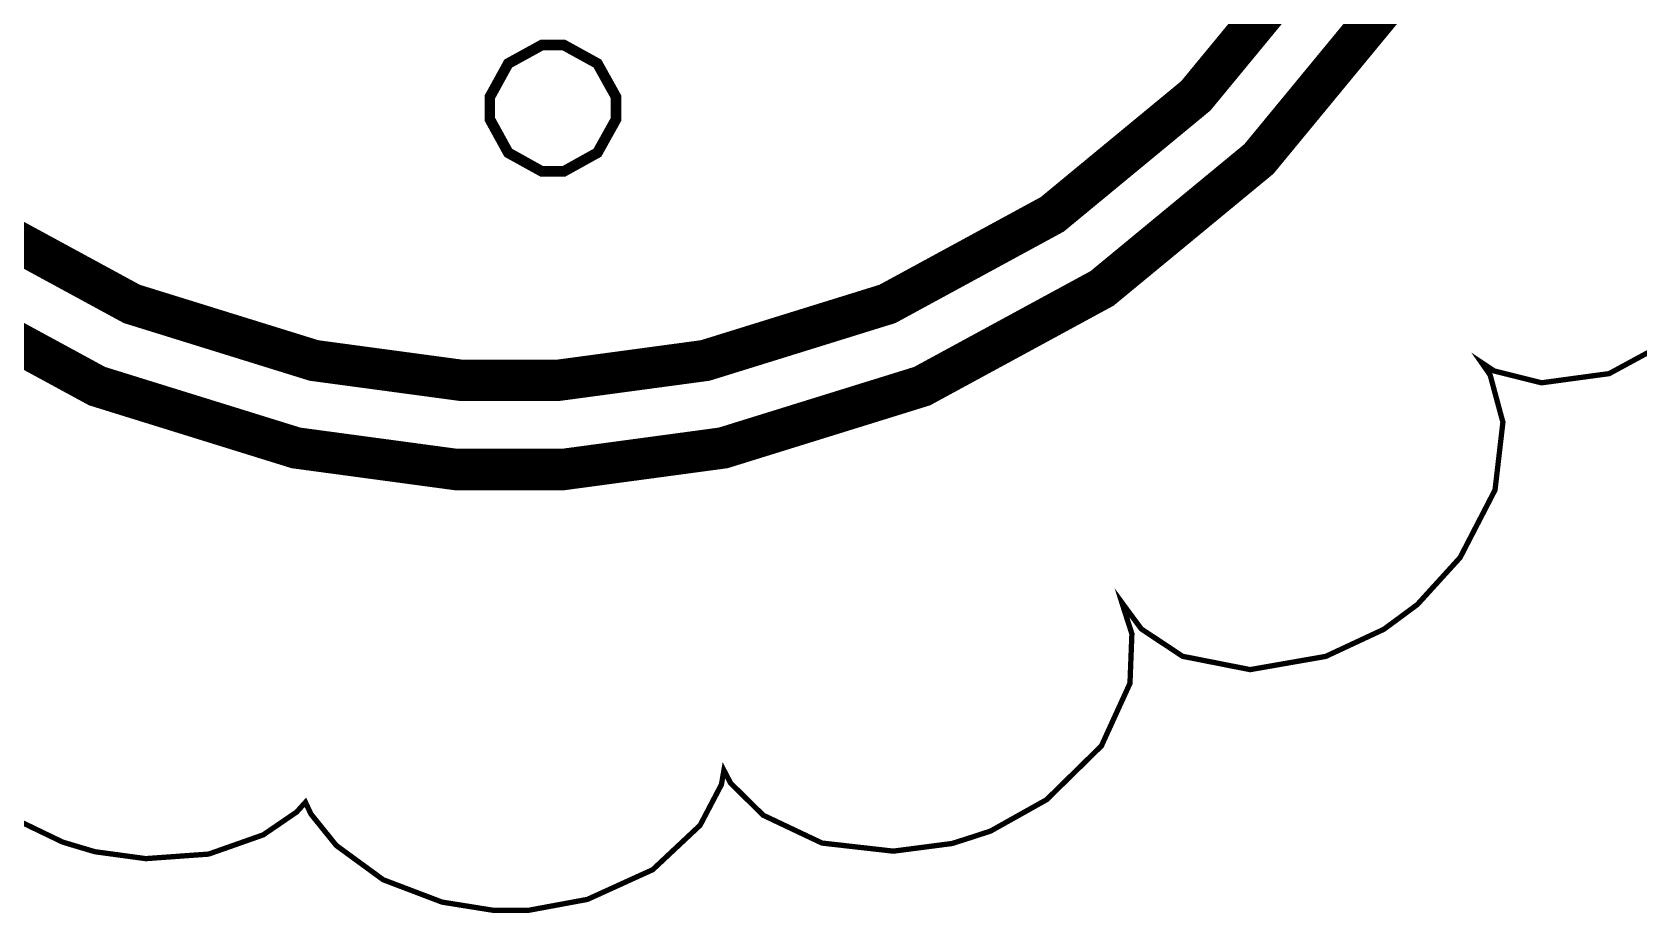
# Model space of a CAD drawing. Extents: x 0.7 to 27.4, y 1.6 to 10.2.
# Drawn here: x 3.297 to 4.103, y 4.999 to 5.441 of the extents above; entities that cross this region are included whole.
import ezdxf

# ---------------------------------------------------------------- set-up
doc = ezdxf.new("R2010")
doc.units = 0
doc.header["$MEASUREMENT"] = 0
doc.layers.add('Layer1', color=50, linetype='Continuous')

msp = doc.modelspace()

# ---------------------------------------------------------------- linework, layer by layer
at = {"color": 0}
for points, const_width in [([(3.26443, 5.34918), (3.34717, 5.30425), (3.43858, 5.27588), (3.51221, 5.26594), (3.53678, 5.26594), (3.56131, 5.26594), (3.63493, 5.27588), (3.72635, 5.30425), (3.80908, 5.34918), (3.88113, 5.40864), (3.9406, 5.48074), (3.98551, 5.56347), (4.01389, 5.65489), (4.02382, 5.72851), (4.02382, 5.75304), (4.02382, 5.77761), (4.01389, 5.85124), (3.98551, 5.94265), (3.9406, 6.02539)], 0.02067), ([(3.26443, 5.34918), (3.34717, 5.30425), (3.43858, 5.27588), (3.51221, 5.26594), (3.53678, 5.26594), (3.56131, 5.26594), (3.63493, 5.27588), (3.72635, 5.30425), (3.80908, 5.34918), (3.88113, 5.40864), (3.9406, 5.48074), (3.98551, 5.56347), (4.01389, 5.65489), (4.02382, 5.72851), (4.02382, 5.75304), (4.02382, 5.77761), (4.01389, 5.85124), (3.98551, 5.94265), (3.9406, 6.02539)], 0.02067), ([(3.26443, 5.34918), (3.34717, 5.30425), (3.43858, 5.27588), (3.51221, 5.26594), (3.53678, 5.26594), (3.56131, 5.26594), (3.63493, 5.27588), (3.72635, 5.30425), (3.80908, 5.34918), (3.88113, 5.40864), (3.9406, 5.48074), (3.98551, 5.56347), (4.01389, 5.65489), (4.02382, 5.72851), (4.02382, 5.75304), (4.02382, 5.77761), (4.01389, 5.85124), (3.98551, 5.94265), (3.9406, 6.02539)], 0.02067), ([(3.26443, 5.34918), (3.34717, 5.30425), (3.43858, 5.27588), (3.51221, 5.26594), (3.53678, 5.26594), (3.56131, 5.26594), (3.63493, 5.27588), (3.72635, 5.30425), (3.80908, 5.34918), (3.88113, 5.40864), (3.9406, 5.48074), (3.98551, 5.56347), (4.01389, 5.65489), (4.02382, 5.72851), (4.02382, 5.75304), (4.02382, 5.77761), (4.01389, 5.85124), (3.98551, 5.94265), (3.9406, 6.02539)], 0.02067), ([(3.26443, 5.34918), (3.34717, 5.30425), (3.43858, 5.27588), (3.51221, 5.26594), (3.53678, 5.26594), (3.56131, 5.26594), (3.63493, 5.27588), (3.72635, 5.30425), (3.80908, 5.34918), (3.88113, 5.40864), (3.9406, 5.48074), (3.98551, 5.56347), (4.01389, 5.65489), (4.02382, 5.72851), (4.02382, 5.75304), (4.02382, 5.77761), (4.01389, 5.85124), (3.98551, 5.94265), (3.9406, 6.02539)], 0.02067), ([(3.26443, 5.34918), (3.34717, 5.30425), (3.43858, 5.27588), (3.51221, 5.26594), (3.53678, 5.26594), (3.56131, 5.26594), (3.63493, 5.27588), (3.72635, 5.30425), (3.80908, 5.34918), (3.88113, 5.40864), (3.9406, 5.48074), (3.98551, 5.56347), (4.01389, 5.65489), (4.02382, 5.72851), (4.02382, 5.75304), (4.02382, 5.77761), (4.01389, 5.85124), (3.98551, 5.94265), (3.9406, 6.02539)], 0.02067), ([(3.26443, 5.34918), (3.34717, 5.30425), (3.43858, 5.27588), (3.51221, 5.26594), (3.53678, 5.26594), (3.56131, 5.26594), (3.63493, 5.27588), (3.72635, 5.30425), (3.80908, 5.34918), (3.88113, 5.40864), (3.9406, 5.48074), (3.98551, 5.56347), (4.01389, 5.65489), (4.02382, 5.72851), (4.02382, 5.75304), (4.02382, 5.77761), (4.01389, 5.85124), (3.98551, 5.94265), (3.9406, 6.02539)], 0.02067), ([(3.26443, 5.34918), (3.34717, 5.30425), (3.43858, 5.27588), (3.51221, 5.26594), (3.53678, 5.26594), (3.56131, 5.26594), (3.63493, 5.27588), (3.72635, 5.30425), (3.80908, 5.34918), (3.88113, 5.40864), (3.9406, 5.48074), (3.98551, 5.56347), (4.01389, 5.65489), (4.02382, 5.72851), (4.02382, 5.75304), (4.02382, 5.77761), (4.01389, 5.85124), (3.98551, 5.94265), (3.9406, 6.02539)], 0.02067), ([(3.26443, 5.34918), (3.34717, 5.30425), (3.43858, 5.27588), (3.51221, 5.26594), (3.53678, 5.26594), (3.56131, 5.26594), (3.63493, 5.27588), (3.72635, 5.30425), (3.80908, 5.34918), (3.88113, 5.40864), (3.9406, 5.48068), (3.98551, 5.56342), (4.01389, 5.65483), (4.02382, 5.72846), (4.02382, 5.75299), (4.02382, 5.77756), (4.01389, 5.85118), (3.98551, 5.9426), (3.9406, 6.02533)], 0.02067), ([(3.26443, 5.34918), (3.34717, 5.30425), (3.43858, 5.27588), (3.51221, 5.26594), (3.53678, 5.26594), (3.56131, 5.26594), (3.63493, 5.27588), (3.72635, 5.30425), (3.80908, 5.34918), (3.88113, 5.40864), (3.9406, 5.48068), (3.98551, 5.56342), (4.01389, 5.65483), (4.02382, 5.72846), (4.02382, 5.75299), (4.02382, 5.77756), (4.01389, 5.85118), (3.98551, 5.9426), (3.9406, 6.02533)], 0.02067), ([(3.26443, 5.34918), (3.34717, 5.30425), (3.43858, 5.27588), (3.51221, 5.26594), (3.53678, 5.26594), (3.56131, 5.26594), (3.63493, 5.27588), (3.72635, 5.30425), (3.80908, 5.34918), (3.88113, 5.40864), (3.9406, 5.48068), (3.98551, 5.56342), (4.01389, 5.65483), (4.02382, 5.72846), (4.02382, 5.75299), (4.02382, 5.77756), (4.01389, 5.85118), (3.98551, 5.9426), (3.9406, 6.02533)], 0.02067), ([(3.26443, 5.34918), (3.34717, 5.30425), (3.43858, 5.27588), (3.51221, 5.26594), (3.53678, 5.26594), (3.56131, 5.26594), (3.63493, 5.27588), (3.72635, 5.30425), (3.80908, 5.34918), (3.88113, 5.40864), (3.9406, 5.48068), (3.98551, 5.56342), (4.01389, 5.65483), (4.02382, 5.72846), (4.02382, 5.75299), (4.02382, 5.77756), (4.01389, 5.85118), (3.98551, 5.9426), (3.9406, 6.02533)], 0.02067), ([(3.26443, 5.34918), (3.34717, 5.30425), (3.43858, 5.27588), (3.51221, 5.26594), (3.53678, 5.26594), (3.56131, 5.26594), (3.63493, 5.27588), (3.72635, 5.30425), (3.80908, 5.34918), (3.88113, 5.40864), (3.9406, 5.48068), (3.98551, 5.56342), (4.01389, 5.65483), (4.02382, 5.72846), (4.02382, 5.75299), (4.02382, 5.77756), (4.01389, 5.85118), (3.98551, 5.9426), (3.9406, 6.02533)], 0.02067), ([(3.26443, 5.34918), (3.34717, 5.30425), (3.43858, 5.27588), (3.51221, 5.26594), (3.53678, 5.26594), (3.56131, 5.26594), (3.63493, 5.27588), (3.72635, 5.30425), (3.80908, 5.34918), (3.88113, 5.40864), (3.9406, 5.48068), (3.98551, 5.56342), (4.01389, 5.65483), (4.02382, 5.72846), (4.02382, 5.75299), (4.02382, 5.77756), (4.01389, 5.85118), (3.98551, 5.9426), (3.9406, 6.02533)], 0.02067), ([(3.26443, 5.34912), (3.34717, 5.30425), (3.43858, 5.27582), (3.51221, 5.2659), (3.53678, 5.2659), (3.56131, 5.2659), (3.63493, 5.27582), (3.72635, 5.30419), (3.80908, 5.34912), (3.88113, 5.40858), (3.9406, 5.48068), (3.98551, 5.56342), (4.01389, 5.65483), (4.02382, 5.72846), (4.02382, 5.75299), (4.02382, 5.77756), (4.01389, 5.85118), (3.98551, 5.9426), (3.9406, 6.02533)], 0.02067), ([(3.26443, 5.34912), (3.34717, 5.30419), (3.43858, 5.27582), (3.51221, 5.2659), (3.53678, 5.2659), (3.56131, 5.2659), (3.63493, 5.27582), (3.72635, 5.30419), (3.80908, 5.34912), (3.88113, 5.40858), (3.9406, 5.48068), (3.98551, 5.56342), (4.01389, 5.65483), (4.02382, 5.72846), (4.02382, 5.75299), (4.02382, 5.77756), (4.01389, 5.85118), (3.98551, 5.9426), (3.9406, 6.02533)], 0.02067), ([(3.26443, 5.34912), (3.34717, 5.30419), (3.43858, 5.27582), (3.51221, 5.2659), (3.53678, 5.2659), (3.56131, 5.2659), (3.63493, 5.27582), (3.72635, 5.30419), (3.80908, 5.34912), (3.88113, 5.40858), (3.9406, 5.48068), (3.98551, 5.56342), (4.01389, 5.65483), (4.02382, 5.72846), (4.02382, 5.75299), (4.02382, 5.77756), (4.01389, 5.85118), (3.98551, 5.9426), (3.9406, 6.02533)], 0.02067), ([(3.26443, 5.34912), (3.34717, 5.30419), (3.43858, 5.27582), (3.51221, 5.2659), (3.53678, 5.2659), (3.56131, 5.2659), (3.63493, 5.27582), (3.72635, 5.30419), (3.80908, 5.34912), (3.88113, 5.40858), (3.9406, 5.48068), (3.98551, 5.56342), (4.01389, 5.65483), (4.02382, 5.72846), (4.02382, 5.75299), (4.02382, 5.77756), (4.01389, 5.85118), (3.98551, 5.9426), (3.9406, 6.02533)], 0.02067), ([(3.26443, 5.34912), (3.34717, 5.30419), (3.43858, 5.27582), (3.51221, 5.2659), (3.53678, 5.2659), (3.56131, 5.2659), (3.63493, 5.27582), (3.72635, 5.30419), (3.80908, 5.34912), (3.88113, 5.40858), (3.9406, 5.48068), (3.98551, 5.56342), (4.01389, 5.65483), (4.02382, 5.72846), (4.02382, 5.75299), (4.02382, 5.77756), (4.01389, 5.85118), (3.98551, 5.9426), (3.9406, 6.02533)], 0.02067), ([(3.26443, 5.34912), (3.34717, 5.30419), (3.43858, 5.27582), (3.51221, 5.2659), (3.53678, 5.2659), (3.56131, 5.2659), (3.63493, 5.27582), (3.72635, 5.30419), (3.80908, 5.34912), (3.88113, 5.40858), (3.9406, 5.48068), (3.98551, 5.56342), (4.01389, 5.65483), (4.02382, 5.72846), (4.02382, 5.75299), (4.02382, 5.77756), (4.01389, 5.85118), (3.98551, 5.9426), (3.9406, 6.02533)], 0.02067), ([(3.26443, 5.34912), (3.34717, 5.30419), (3.43858, 5.27582), (3.51221, 5.2659), (3.53678, 5.2659), (3.56131, 5.2659), (3.63493, 5.27582), (3.72635, 5.30419), (3.80908, 5.34912), (3.88113, 5.40858), (3.9406, 5.48068), (3.98551, 5.56342), (4.01389, 5.65483), (4.02382, 5.72846), (4.02382, 5.75299), (4.02382, 5.77756), (4.01389, 5.85118), (3.98551, 5.9426), (3.9406, 6.02533)], 0.02067), ([(3.23942, 5.31207), (3.32975, 5.26303), (3.42958, 5.23204), (3.50999, 5.22119), (3.53678, 5.22119), (3.56353, 5.22119), (3.64393, 5.23204), (3.74376, 5.26303), (3.8341, 5.31207), (3.91282, 5.37701), (3.97775, 5.45574), (4.02681, 5.54606), (4.05778, 5.64589), (4.06863, 5.72629), (4.06863, 5.75304), (4.06863, 5.77983), (4.05778, 5.86025), (4.02681, 5.96007)], 0.02067), ([(3.23942, 5.31207), (3.32975, 5.26303), (3.42958, 5.23204), (3.50999, 5.22119), (3.53678, 5.22119), (3.56353, 5.22119), (3.64393, 5.23204), (3.74376, 5.26303), (3.8341, 5.31207), (3.91282, 5.37701), (3.97775, 5.45574), (4.02681, 5.54606), (4.05778, 5.64589), (4.06863, 5.72629), (4.06863, 5.75304), (4.06863, 5.77983), (4.05778, 5.86025), (4.02681, 5.96007)], 0.02067), ([(3.23942, 5.31207), (3.32975, 5.26303), (3.42958, 5.23204), (3.50999, 5.22119), (3.53678, 5.22119), (3.56353, 5.22119), (3.64393, 5.23199), (3.74376, 5.26297), (3.8341, 5.31201), (3.91282, 5.37696), (3.97775, 5.45568), (4.02681, 5.54606), (4.05778, 5.64589), (4.06863, 5.72629), (4.06863, 5.75304), (4.06863, 5.77983), (4.05778, 5.86025), (4.02681, 5.96007)], 0.02067), ([(3.23942, 5.31201), (3.32975, 5.26297), (3.42958, 5.23199), (3.50999, 5.22114), (3.53678, 5.22114), (3.56353, 5.22114), (3.64393, 5.23199), (3.74376, 5.26297), (3.8341, 5.31201), (3.91282, 5.37696), (3.97775, 5.45568), (4.02681, 5.54606), (4.05778, 5.64589), (4.06863, 5.72629), (4.06863, 5.75304), (4.06863, 5.77983), (4.05778, 5.86025), (4.02681, 5.96007)], 0.02067), ([(3.23942, 5.31201), (3.32975, 5.26297), (3.42958, 5.23199), (3.50999, 5.22114), (3.53678, 5.22114), (3.56353, 5.22114), (3.64393, 5.23199), (3.74376, 5.26297), (3.8341, 5.31201), (3.91282, 5.37696), (3.97775, 5.45568), (4.02681, 5.54601), (4.05778, 5.64589), (4.06863, 5.72629), (4.06863, 5.75304), (4.06863, 5.77983), (4.05778, 5.86025), (4.02681, 5.96007)], 0.02067), ([(3.23942, 5.31201), (3.32975, 5.26297), (3.42958, 5.23199), (3.50999, 5.22114), (3.53678, 5.22114), (3.56353, 5.22114), (3.64393, 5.23199), (3.74376, 5.26297), (3.8341, 5.31201), (3.91282, 5.37696), (3.97775, 5.45568), (4.02681, 5.54601), (4.05778, 5.64589), (4.06863, 5.72629), (4.06863, 5.75304), (4.06863, 5.77983), (4.05778, 5.86025), (4.02681, 5.96007)], 0.02067), ([(3.23942, 5.31201), (3.32975, 5.26297), (3.42958, 5.23199), (3.50999, 5.22114), (3.53678, 5.22114), (3.56353, 5.22114), (3.64393, 5.23199), (3.74376, 5.26297), (3.8341, 5.31201), (3.91282, 5.37696), (3.97775, 5.45568), (4.02681, 5.54601), (4.05778, 5.64589), (4.06863, 5.72629), (4.06863, 5.75304), (4.06863, 5.77983), (4.05778, 5.86025), (4.02681, 5.96007)], 0.02067), ([(3.23942, 5.31201), (3.32975, 5.26297), (3.42958, 5.23199), (3.50999, 5.22114), (3.53678, 5.22114), (3.56353, 5.22114), (3.64393, 5.23199), (3.74376, 5.26297), (3.8341, 5.31201), (3.91282, 5.37696), (3.97775, 5.45568), (4.02681, 5.54601), (4.05778, 5.64583), (4.06863, 5.72624), (4.06863, 5.75299), (4.06863, 5.77979), (4.05778, 5.86019), (4.02681, 5.96007)], 0.02067), ([(3.23942, 5.31201), (3.32975, 5.26297), (3.42958, 5.23199), (3.50999, 5.22114), (3.53678, 5.22114), (3.56353, 5.22114), (3.64393, 5.23199), (3.74376, 5.26297), (3.8341, 5.31201), (3.91282, 5.37696), (3.97775, 5.45568), (4.02681, 5.54601), (4.05778, 5.64583), (4.06863, 5.72624), (4.06863, 5.75299), (4.06863, 5.77979), (4.05778, 5.86019), (4.02681, 5.96007)], 0.02067), ([(3.23942, 5.31201), (3.32975, 5.26297), (3.42958, 5.23199), (3.50999, 5.22114), (3.53678, 5.22114), (3.56353, 5.22114), (3.64393, 5.23199), (3.74376, 5.26297), (3.8341, 5.31201), (3.91282, 5.37696), (3.97775, 5.45568), (4.02681, 5.54601), (4.05778, 5.64583), (4.06863, 5.72624), (4.06863, 5.75299), (4.06863, 5.77979), (4.05778, 5.86019), (4.02681, 5.96007)], 0.02067), ([(3.23942, 5.31201), (3.32975, 5.26297), (3.42958, 5.23199), (3.50999, 5.22114), (3.53678, 5.22114), (3.56353, 5.22114), (3.64393, 5.23199), (3.74376, 5.26297), (3.8341, 5.31201), (3.91282, 5.37696), (3.97775, 5.45568), (4.02681, 5.54601), (4.05778, 5.64583), (4.06863, 5.72624), (4.06863, 5.75299), (4.06863, 5.77979), (4.05778, 5.86019), (4.02681, 5.96007)], 0.02067), ([(3.23942, 5.31201), (3.32975, 5.26297), (3.42958, 5.23199), (3.50999, 5.22114), (3.53678, 5.22114), (3.56353, 5.22114), (3.64393, 5.23199), (3.74376, 5.26297), (3.8341, 5.31201), (3.91282, 5.37696), (3.97775, 5.45568), (4.02681, 5.54601), (4.05778, 5.64583), (4.06863, 5.72624), (4.06863, 5.75299), (4.06863, 5.77979), (4.05778, 5.86019), (4.02681, 5.96001)], 0.02067), ([(3.23942, 5.31201), (3.32975, 5.26297), (3.42958, 5.23199), (3.50999, 5.22114), (3.53678, 5.22114), (3.56353, 5.22114), (3.64393, 5.23199), (3.74376, 5.26297), (3.8341, 5.31201), (3.91282, 5.37696), (3.97775, 5.45568), (4.02681, 5.54601), (4.05778, 5.64583), (4.06863, 5.72624), (4.06863, 5.75299), (4.06863, 5.77979), (4.05778, 5.86019), (4.02681, 5.96001)], 0.02067), ([(3.23942, 5.31201), (3.32975, 5.26297), (3.42958, 5.23199), (3.50999, 5.22114), (3.53678, 5.22114), (3.56353, 5.22114), (3.64393, 5.23199), (3.74376, 5.26297), (3.8341, 5.31201), (3.91282, 5.37696), (3.97775, 5.45568), (4.02681, 5.54601), (4.05778, 5.64583), (4.06863, 5.72624), (4.06863, 5.75299), (4.06863, 5.77979), (4.05778, 5.86019), (4.02681, 5.96001)], 0.02067), ([(3.23942, 5.31201), (3.32975, 5.26297), (3.42958, 5.23199), (3.50999, 5.22114), (3.53678, 5.22114), (3.56353, 5.22114), (3.64393, 5.23199), (3.74376, 5.26297), (3.8341, 5.31201), (3.91282, 5.37696), (3.97775, 5.45568), (4.02681, 5.54601), (4.05778, 5.64583), (4.06863, 5.72624), (4.06863, 5.75299), (4.06863, 5.77979), (4.05778, 5.86019), (4.02681, 5.96001)], 0.02067), ([(3.23942, 5.31201), (3.32975, 5.26297), (3.42958, 5.23199), (3.50999, 5.22114), (3.53678, 5.22114), (3.56353, 5.22114), (3.64393, 5.23199), (3.74376, 5.26297), (3.8341, 5.31201), (3.91282, 5.37696), (3.97775, 5.45568), (4.02681, 5.54601), (4.05778, 5.64583), (4.06863, 5.72624), (4.06863, 5.75299), (4.06863, 5.77979), (4.05778, 5.86019), (4.02681, 5.96001)], 0.02067), ([(3.23942, 5.31201), (3.32975, 5.26297), (3.42958, 5.23199), (3.50999, 5.22114), (3.53678, 5.22114), (3.56353, 5.22114), (3.64393, 5.23199), (3.74376, 5.26297), (3.8341, 5.31201), (3.91282, 5.37696), (3.97775, 5.45568), (4.02681, 5.54601), (4.05778, 5.64583), (4.06863, 5.72624), (4.06863, 5.75299), (4.06863, 5.77979), (4.05778, 5.86019), (4.02681, 5.96001)], 0.02067), ([(3.23942, 5.31201), (3.32975, 5.26297), (3.42958, 5.23199), (3.50999, 5.22114), (3.53678, 5.22114), (3.56353, 5.22114), (3.64393, 5.23199), (3.74376, 5.26297), (3.8341, 5.31201), (3.91282, 5.37696), (3.97775, 5.45568), (4.02681, 5.54601), (4.05778, 5.64583), (4.06863, 5.72624), (4.06863, 5.75299), (4.06863, 5.77979), (4.05778, 5.86019), (4.02681, 5.96001)], 0.02067), ([(3.23942, 5.31201), (3.32975, 5.26297), (3.42958, 5.23199), (3.50999, 5.22114), (3.53678, 5.22114), (3.56353, 5.22114), (3.64393, 5.23199), (3.74376, 5.26297), (3.8341, 5.31201), (3.91282, 5.37696), (3.97775, 5.45568), (4.02681, 5.54601), (4.05778, 5.64583), (4.06863, 5.72624), (4.06863, 5.75299), (4.06863, 5.77979), (4.05778, 5.86019), (4.02681, 5.96001)], 0.02067), ([(3.23942, 5.31196), (3.32975, 5.26292), (3.42958, 5.23193), (3.50999, 5.22108), (3.53678, 5.22108), (3.56353, 5.22108), (3.64393, 5.23193), (3.74376, 5.26292), (3.8341, 5.31196), (3.91282, 5.3769), (3.97775, 5.45562), (4.02681, 5.54601), (4.05778, 5.64583), (4.06863, 5.72624), (4.06863, 5.75299), (4.06863, 5.77979), (4.05778, 5.86019), (4.02681, 5.96001)], 0.02067), ([(3.23942, 5.31196), (3.32975, 5.26292), (3.42958, 5.23193), (3.50999, 5.22108), (3.53678, 5.22108), (3.56353, 5.22108), (3.64393, 5.23193), (3.74376, 5.26292), (3.8341, 5.31196), (3.91282, 5.3769), (3.97775, 5.45562), (4.02681, 5.54596), (4.05778, 5.64583), (4.06863, 5.72624), (4.06863, 5.75299), (4.06863, 5.77979), (4.05778, 5.86019), (4.02681, 5.96001)], 0.02067), ([(4.12213, 5.28743), (4.0886, 5.26926), (4.05464, 5.26465), (4.03082, 5.27061), (4.02447, 5.27485), (4.02886, 5.26856), (4.03526, 5.24485), (4.03131, 5.21089), (4.01378, 5.17697), (3.99235, 5.15343), (3.984, 5.14725), (3.97553, 5.141), (3.94635, 5.12739), (3.90842, 5.12076), (3.87451, 5.12744), (3.85379, 5.14117), (3.84918, 5.1474), (3.84918, 5.1474), (3.84657, 5.15093), (3.84403, 5.1544), (3.84403, 5.1544), (3.84403, 5.1544), (3.84532, 5.15028), (3.84668, 5.14611), (3.84668, 5.14611), (3.84907, 5.13872), (3.8481, 5.11388), (3.83376, 5.08247), (3.80626, 5.0555), (3.77815, 5.03976), (3.76818, 5.03651), (3.75885, 5.03353), (3.72933, 5.02968), (3.69353, 5.03375), (3.66407, 5.04769), (3.64768, 5.06381), (3.64432, 5.07026), (3.64307, 5.0631), (3.63238, 5.04269), (3.60861, 5.0204), (3.57585, 5.00549), (3.54656, 5.00006), (3.53678, 5.00006), (3.52826, 5.00006), (3.50288, 5.00412), (3.47331, 5.01535), (3.44982, 5.0325), (3.43707, 5.04829), (3.43431, 5.05419), (3.4299, 5.04932), (3.41314, 5.03787), (3.38574, 5.02821), (3.35417, 5.02593), (3.32867, 5.0294), (3.32058, 5.03179), (3.31244, 5.03424), (3.28922, 5.04542)], 0.00266), ([(3.53678, 5.26594), (3.53678, 5.2659)], 0.02067), ([(3.53678, 5.22119), (3.53678, 5.22108)], 0.02067)]:
    msp.add_lwpolyline(points, dxfattribs=dict(at, const_width=const_width))
at = {"layer": 'Layer1', "color": 2, "const_width": 0.00531}
for points in [[(3.55849, 5.43408), (3.55285, 5.43408), (3.53608, 5.42486), (3.52686, 5.4081), (3.52686, 5.40246), (3.52686, 5.39686), (3.53608, 5.3801), (3.55285, 5.37076), (3.55849, 5.37076), (3.56407, 5.37076), (3.58083, 5.3801), (3.59017, 5.39686), (3.59017, 5.40246), (3.59017, 5.4081), (3.58083, 5.42486), (3.56407, 5.43408), (3.55849, 5.43408)], [(3.55849, 5.43408), (3.55285, 5.43408), (3.53608, 5.42486), (3.52686, 5.40804), (3.52686, 5.4024), (3.52686, 5.39681), (3.53608, 5.38004), (3.55285, 5.37076), (3.55849, 5.37076), (3.56407, 5.37076), (3.58083, 5.38004), (3.59017, 5.39681), (3.59017, 5.4024), (3.59017, 5.40804), (3.58083, 5.42486), (3.56407, 5.43408), (3.55849, 5.43408)], [(3.55849, 5.43408), (3.55285, 5.43408), (3.53608, 5.42486), (3.52686, 5.40804), (3.52686, 5.4024), (3.52686, 5.39681), (3.53608, 5.38004), (3.55285, 5.37076), (3.55849, 5.37076), (3.56407, 5.37076), (3.58083, 5.38004), (3.59017, 5.39681), (3.59017, 5.4024), (3.59017, 5.40804), (3.58083, 5.42486), (3.56407, 5.43408), (3.55849, 5.43408)], [(3.55849, 5.43408), (3.55285, 5.43408), (3.53608, 5.42486), (3.52686, 5.40804), (3.52686, 5.4024), (3.52686, 5.39681), (3.53608, 5.38004), (3.55285, 5.37076), (3.55849, 5.37076), (3.56407, 5.37076), (3.58083, 5.38004), (3.59017, 5.39681), (3.59017, 5.4024), (3.59017, 5.40804), (3.58083, 5.42486), (3.56407, 5.43408), (3.55849, 5.43408)], [(3.55849, 5.43408), (3.55285, 5.43408), (3.53608, 5.42486), (3.52686, 5.40804), (3.52686, 5.4024), (3.52686, 5.39681), (3.53608, 5.38004), (3.55285, 5.37076), (3.55849, 5.37076), (3.56407, 5.37076), (3.58083, 5.38004), (3.59017, 5.39681), (3.59017, 5.4024), (3.59017, 5.40804), (3.58083, 5.42486), (3.56407, 5.43408), (3.55849, 5.43408)], [(3.55849, 5.43408), (3.55285, 5.43408), (3.53608, 5.42486), (3.52686, 5.40804), (3.52686, 5.4024), (3.52686, 5.39681), (3.53608, 5.38004), (3.55285, 5.37076), (3.55849, 5.37076), (3.56407, 5.37076), (3.58083, 5.38004), (3.59017, 5.39681), (3.59017, 5.4024), (3.59017, 5.40804), (3.58083, 5.42486), (3.56407, 5.43408), (3.55849, 5.43408)], [(3.55849, 5.43408), (3.55285, 5.43408), (3.53608, 5.42486), (3.52686, 5.40804), (3.52686, 5.4024), (3.52686, 5.39681), (3.53608, 5.38004), (3.55285, 5.37076), (3.55849, 5.37076), (3.56407, 5.37076), (3.58083, 5.38004), (3.59017, 5.39681), (3.59017, 5.4024), (3.59017, 5.40804), (3.58083, 5.42486), (3.56407, 5.43408), (3.55849, 5.43408)], [(3.55849, 5.43408), (3.55285, 5.43408), (3.53608, 5.42481), (3.52686, 5.40804), (3.52686, 5.4024), (3.52686, 5.39681), (3.53608, 5.38004), (3.55285, 5.37076), (3.55849, 5.37076), (3.56407, 5.37076), (3.58083, 5.38004), (3.59017, 5.39681), (3.59017, 5.4024), (3.59017, 5.40804), (3.58083, 5.42481), (3.56407, 5.43408), (3.55849, 5.43408)], [(3.55849, 5.43408), (3.55285, 5.43408), (3.53608, 5.42481), (3.52686, 5.40804), (3.52686, 5.4024), (3.52686, 5.39681), (3.53608, 5.38004), (3.55285, 5.37076), (3.55849, 5.37076), (3.56407, 5.37076), (3.58083, 5.38004), (3.59017, 5.39681), (3.59017, 5.4024), (3.59017, 5.40804), (3.58083, 5.42481), (3.56407, 5.43408), (3.55849, 5.43408)], [(3.55849, 5.43408), (3.55285, 5.43408), (3.53608, 5.42481), (3.52686, 5.40804), (3.52686, 5.4024), (3.52686, 5.39681), (3.53608, 5.38004), (3.55285, 5.37076), (3.55849, 5.37076), (3.56407, 5.37076), (3.58083, 5.38004), (3.59017, 5.39681), (3.59017, 5.4024), (3.59017, 5.40804), (3.58083, 5.42481), (3.56407, 5.43408), (3.55849, 5.43408)], [(3.55849, 5.43408), (3.55285, 5.43408), (3.53608, 5.42481), (3.52686, 5.40804), (3.52686, 5.4024), (3.52686, 5.39681), (3.53608, 5.38004), (3.55285, 5.37076), (3.55849, 5.37076), (3.56407, 5.37076), (3.58083, 5.38004), (3.59017, 5.39681), (3.59017, 5.4024), (3.59017, 5.40804), (3.58083, 5.42481), (3.56407, 5.43408), (3.55849, 5.43408)], [(3.55849, 5.43408), (3.55285, 5.43408), (3.53608, 5.42481), (3.52686, 5.40804), (3.52686, 5.4024), (3.52686, 5.39681), (3.53608, 5.38004), (3.55285, 5.37076), (3.55849, 5.37076), (3.56407, 5.37076), (3.58083, 5.38004), (3.59017, 5.39681), (3.59017, 5.4024), (3.59017, 5.40804), (3.58083, 5.42481), (3.56407, 5.43408), (3.55849, 5.43408)], [(3.55849, 5.43408), (3.55285, 5.43408), (3.53608, 5.42481), (3.52686, 5.40804), (3.52686, 5.4024), (3.52686, 5.39681), (3.53608, 5.38004), (3.55285, 5.37076), (3.55849, 5.37076), (3.56407, 5.37076), (3.58083, 5.38004), (3.59017, 5.39681), (3.59017, 5.4024), (3.59017, 5.40804), (3.58083, 5.42481), (3.56407, 5.43408), (3.55849, 5.43408)], [(3.55849, 5.43408), (3.55285, 5.43408), (3.53608, 5.42481), (3.52686, 5.40804), (3.52686, 5.4024), (3.52686, 5.39681), (3.53608, 5.38004), (3.55285, 5.37076), (3.55849, 5.37076), (3.56407, 5.37076), (3.58083, 5.38004), (3.59017, 5.39681), (3.59017, 5.4024), (3.59017, 5.40804), (3.58083, 5.42481), (3.56407, 5.43408), (3.55849, 5.43408)], [(3.55849, 5.43408), (3.55285, 5.43408), (3.53608, 5.42481), (3.52686, 5.40804), (3.52686, 5.4024), (3.52686, 5.39681), (3.53608, 5.38004), (3.55285, 5.37076), (3.55849, 5.37076), (3.56407, 5.37076), (3.58083, 5.38004), (3.59017, 5.39681), (3.59017, 5.4024), (3.59017, 5.40804), (3.58083, 5.42481), (3.56407, 5.43408), (3.55849, 5.43408)], [(3.55849, 5.43408), (3.55285, 5.43408), (3.53608, 5.42481), (3.52686, 5.40804), (3.52686, 5.4024), (3.52686, 5.39681), (3.53608, 5.38004), (3.55285, 5.37076), (3.55849, 5.37076), (3.56407, 5.37076), (3.58083, 5.38004), (3.59017, 5.39681), (3.59017, 5.4024), (3.59017, 5.40804), (3.58083, 5.42481), (3.56407, 5.43408), (3.55849, 5.43408)], [(3.55849, 5.43408), (3.55285, 5.43408), (3.53608, 5.42481), (3.52686, 5.40804), (3.52686, 5.4024), (3.52686, 5.39681), (3.53608, 5.38004), (3.55285, 5.37076), (3.55849, 5.37076), (3.56407, 5.37076), (3.58083, 5.38004), (3.59017, 5.39681), (3.59017, 5.4024), (3.59017, 5.40804), (3.58083, 5.42481), (3.56407, 5.43408), (3.55849, 5.43408)], [(3.55849, 5.43408), (3.55285, 5.43408), (3.53608, 5.42481), (3.52686, 5.40804), (3.52686, 5.4024), (3.52686, 5.39681), (3.53608, 5.38004), (3.55285, 5.37076), (3.55849, 5.37076), (3.56407, 5.37076), (3.58083, 5.38004), (3.59017, 5.39681), (3.59017, 5.4024), (3.59017, 5.40804), (3.58083, 5.42481), (3.56407, 5.43408), (3.55849, 5.43408)], [(3.55849, 5.43408), (3.55285, 5.43408), (3.53608, 5.42481), (3.52686, 5.40804), (3.52686, 5.4024), (3.52686, 5.39681), (3.53608, 5.38004), (3.55285, 5.37076), (3.55849, 5.37076), (3.56407, 5.37076), (3.58083, 5.38004), (3.59017, 5.39681), (3.59017, 5.4024), (3.59017, 5.40804), (3.58083, 5.42481), (3.56407, 5.43408), (3.55849, 5.43408)], [(3.55849, 5.43403), (3.55285, 5.43403), (3.53608, 5.42481), (3.52686, 5.40804), (3.52686, 5.4024), (3.52686, 5.39681), (3.53608, 5.38004), (3.55285, 5.37076), (3.55849, 5.37076), (3.56407, 5.37076), (3.58083, 5.38004), (3.59017, 5.39681), (3.59017, 5.4024), (3.59017, 5.40804), (3.58083, 5.42481), (3.56407, 5.43403), (3.55849, 5.43403)], [(3.55849, 5.43403), (3.55285, 5.43403), (3.53608, 5.42481), (3.52686, 5.40804), (3.52686, 5.4024), (3.52686, 5.39681), (3.53608, 5.38004), (3.55285, 5.37076), (3.55849, 5.37076), (3.56407, 5.37076), (3.58083, 5.38004), (3.59017, 5.39681), (3.59017, 5.4024), (3.59017, 5.40804), (3.58083, 5.42481), (3.56407, 5.43403), (3.55849, 5.43403)], [(3.55849, 5.43408), (3.55849, 5.43403), (3.55849, 5.43408)]]:
    msp.add_lwpolyline(points, close=True, dxfattribs=at)
for points in [[(3.52686, 5.40246), (3.52686, 5.4024)], [(3.59017, 5.40246), (3.59017, 5.4024)]]:
    msp.add_lwpolyline(points, dxfattribs=at)

doc.saveas('drawing.dxf')
